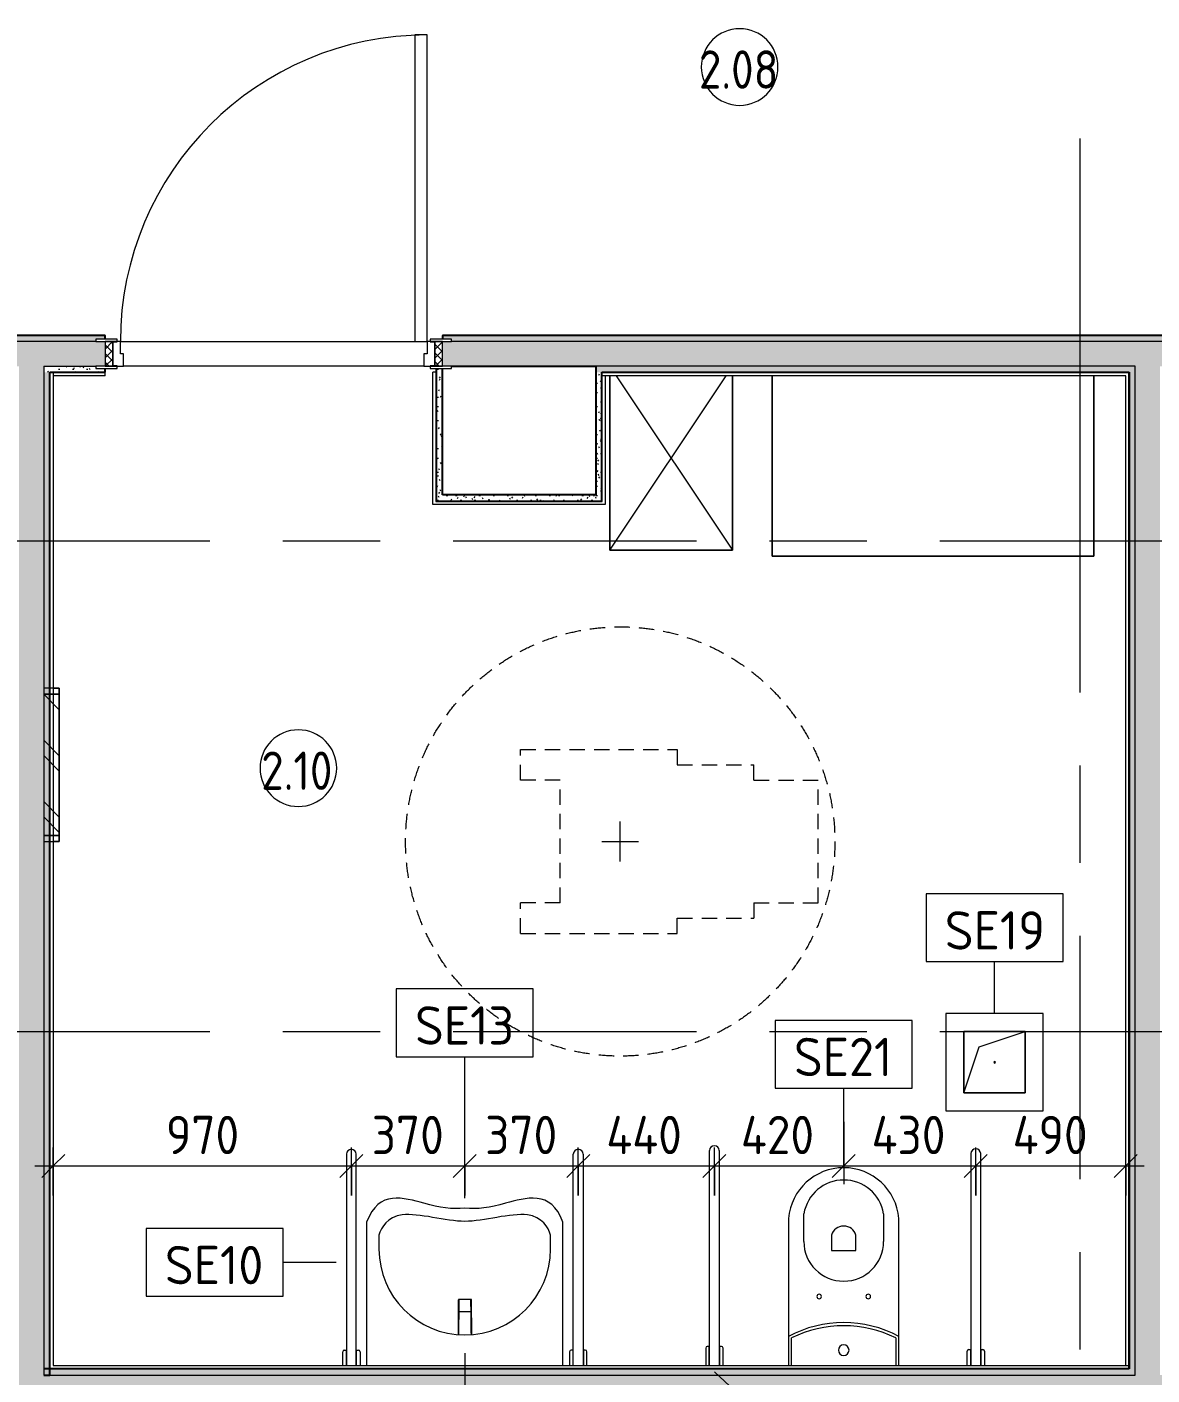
# Model space of a CAD drawing. Header units: millimetres. Extents: x 39815 to 261742, y -8553 to 29000.
# Drawn here: x 70445 to 74114, y 12280 to 16676 of the extents above; entities that cross this region are included whole.
import ezdxf

# ---------------------------------------------------------------- set-up
doc = ezdxf.new("R2010")
doc.units = ezdxf.units.MM
doc.linetypes.add('200_ШТРИХ__ш1_п0_6_', pattern=[80, 50, -30])
doc.linetypes.add('Осевая', pattern=[1587.5, 317.5, -238.125, 793.75, -238.125])
for name, color, linetype, lineweight, true_color in [('0-1', 7, 'Continuous', 9, 0x4994b4), ('A-DETL-GENF-1', 7, 'Continuous', 9, 0x4994b4), ('A-GENM-1', 7, 'Continuous', 9, 0x4994b4), ('A-WALL-1', 7, 'Continuous', 25, 0x3c3c3c), ('A-WALL-FNSH-1', 7, 'Continuous', 15, 0x3c3c3c), ('I-FURN-3', 7, 'Continuous', 9, 0xffffff), ('P-SANR-FIXT-1', 7, 'Continuous', 15, 0x4994b4)]:
    doc.layers.add(name, color=color, linetype=linetype, lineweight=lineweight, true_color=true_color)
for name, color, linetype, lineweight in [('A-ANNO-DIMS', 7, 'Continuous', 9), ('A-ANNO-DIMS-50', 7, 'Continuous', 9), ('A-AREA-IDEN', 7, 'Continuous', 9), ('A-DOOR', 7, 'Continuous', 9), ('A-DOOR-1', 7, 'Continuous', 15), ('A-DOOR-FRAM', 7, 'Continuous', 15), ('A-DOOR-FRAM-1', 7, 'Continuous', 9), ('A-GENM', 7, 'Continuous', 9), ('A-WALL-2', 7, 'Continuous', 9), ('I-FURN', 7, 'Continuous', 9), ('I-FURN-1', 7, '200_ШТРИХ__ш1_п0_6_', 15), ('I-FURN-2', 7, '200_ШТРИХ__ш1_п0_6_', 9), ('I-WALL', 7, 'Continuous', 9), ('P-SANR-FIXT-IDEN', 7, 'Continuous', 9), ('Оси', 7, 'Continuous', 9), ('Оси-2', 7, 'Осевая', 9)]:
    doc.layers.add(name, color=color, linetype=linetype, lineweight=lineweight)
doc.styles.add('GOST Common', font='GOST_Common.ttf', dxfattribs={"height": 125})
doc.styles.add('GOST Common_2', font='GOST_Common.ttf', dxfattribs={"width": 0.9, "height": 125})
doc.styles.add('ISOCPEUR', font='isocpeur.ttf', dxfattribs={"width": 0.9, "height": 125})
doc.dimstyles.new('ISO-2_5_0_9К_БОЛЬШОЙ', dxfattribs={"dimscale": 304.8, "dimtxt": 124.497647, "dimasz": 0.246063, "dimexe": 0.19685, "dimexo": 0.492126, "dimgap": 0, "dimtad": 1, "dimdec": 0, "dimrnd": 10, "dimzin": 0, "dimdsep": 46, "dimtxsty": 'ISOCPEUR', "dimblk1": 'OBLIQUE', "dimblk2": 'OBLIQUE', "dimsah": 1, "dimcen": 0.09, "dimdle": 0.19685, "dimazin": 0, "dimtfac": 1, "dimtdec": 4, "dimtix": 1, "dimtmove": 0, "dimatfit": 3, "dimfxl": 1, "dimtvp": 1, "dimtolj": 1, "dimtzin": 0, "dimarcsym": 2})
pattern_1 = [(135, (-6780.206, 0), (-37.717076, -37.717076), [53.34, -8.89, 1.778, -8.89]), (135, (-6780.206, 37.694), (-37.717076, -37.717076), []), (50, (-6780.206, 0), (63.763904, -5.57885), [6.667, -73.342]), (355, (-6780.206, 0), (-12.334876, 66.869514), [5.334, -58.674]), (100.451, (-6774.89, -0.465), (51.43036, 61.29098), [5.667, -62.332]), (46.184, (-6780.206, 17.78), (94.87722, -14.714836), [10.001, -110.014]), (96.636, (-6772.3, 16.55), (83.09115, 86.59931), [8.5, -93.497]), (351.184, (-6780.21, 17.78), (83.09204, 86.59928), [8.001, -88.011]), (21, (-6771.316, 13.335), (53.064487, -35.792726), [6.667, -73.342]), (326, (-6771.316, 13.335), (21.63066, 64.46546), [5.334, -58.674]), (71.451, (-6766.894, 10.35), (74.69646, 28.672367), [5.667, -62.332]), (37.5, (-6780.206, 0), (1.080413, 29.594271), [1.676, -56.286, 1.676, -57.887, -58.896]), (37.5, (-6780.206, 0), (1.080413, 29.594271), [-117.526, 1.676, -57.22]), (7.5, (-6780.206, 0), (23.386368, 35.063507), [1.676, -32.283, 1.676, -54.953, -22.447]), (7.5, (-6780.206, 0), (23.386368, 35.063507), [-90.589, 1.676, -20.771]), (327.5, (-6800.03, 0), (47.456567, -2.0054684), [1.676, -20.549, 1.676, -67.666, -92.011]), (327.5, (-6800.03, 0), (47.456567, -2.0054684), [-91.567, 1.676, -90.335]), (317.5, (-6808.92, 0), (51.844948, 8.89904), [1.676, -27.216, 1.676, -44.374, -65.341]), (317.5, (-6808.92, 0), (51.844948, 8.89904), [-74.943, 1.676, -63.665])]
pattern_2 = [(0, (-6780.206, 0), (60.96, 15.24), [5.029, -40.691, 5.029, -40.691, -243.84]), (0, (-6780.206, 0), (60.96, 15.24), [-91.44, 5.029, -86.411, 5.029, -40.691, -106.68]), (0, (-6780.206, 0), (60.96, 15.24), [-228.6, 5.029, -25.451, 5.029, -71.171]), (120, (-6757.346, 7.62), (-43.6782272, 45.1729086), [5.029, -40.691, 5.029, -40.691, -243.84]), (120, (-6757.346, 7.62), (-43.6782272, 45.1729086), [-91.44, 5.029, -86.411, 5.029, -40.691, -106.68]), (120, (-6757.346, 7.62), (-43.6782272, 45.1729086), [-228.6, 5.029, -25.451, 5.029, -71.171]), (240, (-6749.726, 38.1), (-17.2817728, -60.4129086), [5.029, -40.691, 5.029, -40.691, -243.84]), (240, (-6749.726, 38.1), (-17.2817728, -60.4129086), [-91.44, 5.029, -86.411, 5.029, -40.691, -106.68]), (240, (-6749.726, 38.1), (-17.2817728, -60.4129086), [-228.6, 5.029, -25.451, 5.029, -71.171])]

# ---------------------------------------------------------------- blocks, each defined once
blk = doc.blocks.new('FRT_2D_Символ _разворот МГН_1 - D1_4_Символ доступности разворота МГН _360__-18618045-Фрагмент 2_9')
at = {"layer": 'I-FURN'}
for p, q in [((0, 60.4), (0, -59.6)), ((-65, 0), (65, 0))]:
    blk.add_line(p, q, dxfattribs=at)
at = {"layer": 'I-FURN-1'}
for p, q in [((-300, 325.4), (-300, -185.8)), ((-300, 325.4), (-200, 325.4)), ((-200, 195.4), (-200, 325.4)), ((200, 325.4), (300, 325.4)), ((200, 195.4), (200, 325.4)), ((300, 325.4), (300, -185.8)), ((-200, 195.4), (200, 195.4)), ((-300, -185.8), (-250, -185.8)), ((-250, -185.8), (-250, -435.8)), ((300, -185.8), (250, -185.8)), ((250, -185.8), (250, -435.8)), ((-200, -435.8), (-250, -435.8)), ((-200, -435.8), (-200, -645.8)), ((200, -435.8), (250, -435.8)), ((200, -435.8), (200, -645.8)), ((-200, -645.8), (200, -645.8))]:
    blk.add_line(p, q, dxfattribs=at)
at = {"layer": 'I-FURN-2'}
blk.add_circle((0, 0), 700, dxfattribs=at)
blk = doc.blocks.new('110_Дверь_СКБ_1Ст_Внутренняя1 - Д-4 _л_ 1100x2100h_су мгн-32399984-Фрагмент 2_9')
at = {"layer": 'A-DOOR'}
h = blk.add_hatch(dxfattribs=at)
h.set_pattern_fill('FP_12', color=256, style=0, pattern_type=2)
h.set_pattern_definition([(135, (1751.41, 104.685), (-14.14214, -14.14214), []), (225, (1751.41, 104.685), (14.14214, -14.14214), [])])
h.paths.add_polyline_path([(562.5, -40), (562.5, 40), (537.5, 40), (537.5, -40)])
at = {"layer": 'A-DOOR-FRAM-1'}
h = blk.add_hatch(dxfattribs=at)
h.set_pattern_fill('FP_13', color=256, style=0, pattern_type=2)
h.set_pattern_definition([(45, (-371.384, 104.685), (-14.1421, 14.1421), []), (135, (-371.384, 104.685), (-14.1421, -14.1421), [])])
h.paths.add_polyline_path([(-512.5, -40), (-512.5, 40), (-537.5, 40), (-537.5, -40)])
at = {"layer": 'A-DOOR'}
blk.add_arc((512.5, 40), 1000, 90, 180, dxfattribs=at)
at = {"layer": 'A-DOOR-1'}
for p, q in [((512.5, 1040), (472.5, 1040)), ((472.5, 1040), (472.5, 40)), ((512.5, 40), (512.5, 1040)), ((472.5, 40), (512.5, 40))]:
    blk.add_line(p, q, dxfattribs=at)
at = {"layer": 'A-DOOR-FRAM'}
for p, q in [((-497.5, 48), (-567.5, 48)), ((-567.5, 48), (-567.5, 40)), ((-497.5, 40), (-497.5, 48)), ((592.5, 48), (522.5, 48)), ((522.5, 48), (522.5, 40)), ((592.5, 40), (592.5, 48)), ((-567.5, 40), (-497.5, 40)), ((-512.5, 40), (-537.5, 40)), ((-537.5, 40), (-537.5, -40)), ((-487.5, 40), (-512.5, 40)), ((-512.5, 40), (-512.5, -40)), ((-512.5, -40), (-512.5, 40)), ((-497.5, 40), (-512.5, 40)), ((-512.5, 40), (-512.5, 39)), ((-512.5, 39), (-497.5, 39)), ((-497.5, 39), (-497.5, 40)), ((-487.5, 0), (-487.5, 40)), ((-477.5, 0), (-487.5, 0)), ((-477.5, -40), (-477.5, 0)), ((512.5, 0), (502.5, 0)), ((502.5, 0), (502.5, -40)), ((512.5, 40), (512.5, 0)), ((537.5, 40), (512.5, 40)), ((537.5, 40), (522.5, 40)), ((522.5, 40), (522.5, 39)), ((522.5, 40), (592.5, 40)), ((522.5, 39), (537.5, 39)), ((537.5, -40), (537.5, 40)), ((562.5, 40), (537.5, 40)), ((537.5, 40), (537.5, -40)), ((537.5, 39), (537.5, 40)), ((562.5, -40), (562.5, 40)), ((-497.5, -40), (-567.5, -40)), ((-567.5, -40), (-567.5, -48)), ((-537.5, -40), (-512.5, -40)), ((-497.5, -39), (-512.5, -39)), ((-512.5, -39), (-512.5, -40)), ((-512.5, -40), (-477.5, -40)), ((-512.5, -40), (-497.5, -40)), ((-497.5, -40), (-497.5, -39)), ((-497.5, -48), (-497.5, -40)), ((502.5, -40), (537.5, -40)), ((537.5, -39), (522.5, -39)), ((522.5, -39), (522.5, -40)), ((522.5, -40), (537.5, -40)), ((592.5, -40), (522.5, -40)), ((522.5, -40), (522.5, -48)), ((537.5, -40), (537.5, -39)), ((537.5, -40), (562.5, -40)), ((592.5, -48), (592.5, -40)), ((-567.5, -48), (-497.5, -48)), ((522.5, -48), (592.5, -48))]:
    blk.add_line(p, q, dxfattribs=at)
blk = doc.blocks.new('132_МГН_Поручень для унитаза_тип откидной - ПР 1Р-V25-Фрагмент 2_9')
at = {"layer": 'A-GENM-1'}
for p, q in [((-28.2, -21), (-28.2, -78)), ((-17, -83), (-17, -21)), ((-16, -722), (-16, -21)), ((16, -21), (16, -722)), ((17, -21), (17, -83)), ((28.2, -78), (28.2, -21)), ((-23.2, -83), (-17, -83)), ((17, -83), (23.2, -83))]:
    blk.add_line(p, q, dxfattribs=at)
for centre, radius, start, end in [((-23.2, -78), 5, 180, 270), ((23.2, -78), 5, 270, 360), ((0, -722), 16, 180, 270), ((0, -722), 16, 270, 360)]:
    blk.add_arc(centre, radius, start, end, dxfattribs=at)
blk = doc.blocks.new('132_МГН_Поручень для унитаза_тип откидной - ПР 1Р-V26-Фрагмент 2_9')
at = {"layer": 'A-GENM-1'}
for p, q in [((-16, 722), (-16, 31)), ((16, 31), (16, 722)), ((-28.2, 31), (-28.2, 78)), ((-23.2, 83), (-17, 83)), ((-17, 83), (-17, 31)), ((17, 83), (23.2, 83)), ((17, 31), (17, 83)), ((28.2, 78), (28.2, 31))]:
    blk.add_line(p, q, dxfattribs=at)
for centre, radius, start, end in [((0, 722), 16, 90, 180), ((0, 722), 16, 0, 90), ((-23.2, 78), 5, 90, 180), ((23.2, 78), 5, 0, 90)]:
    blk.add_arc(centre, radius, start, end, dxfattribs=at)
blk = doc.blocks.new('132_МГН_Поручень для унитаза_тип откидной - ПР 1Р-V27-Фрагмент 2_9')
at = {"layer": 'A-GENM-1'}
for p, q in [((-16, 722), (-16, 32.8)), ((16, 32.8), (16, 722)), ((-28.2, 32.8), (-28.2, 78)), ((-23.2, 83), (-17, 83)), ((-17, 83), (-17, 32.8)), ((17, 83), (23.2, 83)), ((17, 32.8), (17, 83)), ((28.2, 78), (28.2, 32.8))]:
    blk.add_line(p, q, dxfattribs=at)
for centre, radius, start, end in [((0, 722), 16, 90, 180), ((0, 722), 16, 0, 90), ((-23.2, 78), 5, 90, 180), ((23.2, 78), 5, 0, 90)]:
    blk.add_arc(centre, radius, start, end, dxfattribs=at)
blk = doc.blocks.new('132_МГН_Поручень для унитаза_тип откидной - ПР 1Р-V28-Фрагмент 2_9')
at = {"layer": 'A-GENM-1'}
for p, q in [((-28.2, -32.8), (-28.2, -78)), ((-17, -83), (-17, -32.8)), ((-16, -722), (-16, -32.8)), ((16, -32.8), (16, -722)), ((17, -32.8), (17, -83)), ((28.2, -78), (28.2, -32.8)), ((-23.2, -83), (-17, -83)), ((17, -83), (23.2, -83))]:
    blk.add_line(p, q, dxfattribs=at)
for centre, radius, start, end in [((-23.2, -78), 5, 180, 270), ((23.2, -78), 5, 270, 360), ((0, -722), 16, 180, 270), ((0, -722), 16, 270, 360)]:
    blk.add_arc(centre, radius, start, end, dxfattribs=at)
blk = doc.blocks.new('GM_Отверстие прямоугольное _в плите_ - Отверстие-21604341-Фрагмент 2_9')
at = {"layer": 'A-GENM'}
for p, q in [((-100, -100), (-100, 100)), ((-100, 100), (100, 100)), ((100, 100), (-100, 100)), ((-100, 100), (-100, -100)), ((-50, 50), (100, 100)), ((100, 100), (100, -100)), ((100, -100), (100, 100)), ((-100, -100), (-50, 50)), ((100, -100), (-100, -100)), ((-100, -100), (100, -100))]:
    blk.add_line(p, q, dxfattribs=at)
for start, end in [(360, 180), (180, 360)]:
    blk.add_arc((0, 0), 2.5, start, end, dxfattribs=at)
blk = doc.blocks.new('Шкаф параметрический - 1_149-26338882-Фрагмент 2_9')
at = {"layer": 'I-FURN'}
for p, q in [((0, -600), (379.3, -31)), ((0, -31), (0, -600)), ((0, -600), (0, -31)), ((20.7, -31), (400, -600)), ((400, -600), (400, -31)), ((400, -31), (400, -600)), ((0, -600), (400, -600)), ((400, -600), (0, -600))]:
    blk.add_line(p, q, dxfattribs=at)
blk = doc.blocks.new('Зеркало обычное - 1_30-26766905-Фрагмент 2_9')
at = {"layer": 'I-FURN-3'}
h = blk.add_hatch(dxfattribs=at)
h.set_pattern_fill('FP_14', color=256, style=0, pattern_type=2)
h.set_pattern_definition([(45, (50, 50), (-200, 0), [141.42, -141.42]), (45, (100, 50), (-200, 0), [70.71, -212.13]), (45, (50, 100), (-200, 0), [70.71, -212.13])])
h.paths.add_polyline_path([(-230, 10), (230, 10), (230, 60), (-230, 60)])
at = {"layer": 'I-FURN'}
for p, q in [((250, 60), (-250, 60)), ((-250, 60), (-250, 10)), ((230, 60), (-230, 60)), ((-230, 60), (-230, 10)), ((230, 60), (-230, 60)), ((-230, 10), (-230, 60)), ((230, 10), (230, 60)), ((230, 60), (230, 10)), ((250, 10), (250, 60)), ((-250, 10), (-250, 29)), ((-250, 10), (250, 10)), ((-230, 10), (-250, 10)), ((-230, 10), (-230, 29)), ((-230, 10), (-230, 29)), ((-230, 10), (230, 10)), ((230, 10), (-230, 10)), ((230, 10), (-230, 10)), ((-230, 10), (230, 10)), ((230, 10), (-230, 10)), ((230, 29), (230, 10)), ((230, 10), (230, 29)), ((250, 10), (230, 10)), ((250, 29), (250, 10))]:
    blk.add_line(p, q, dxfattribs=at)
blk = doc.blocks.new('Plumbing_Drainage_hansgrohe_56248XXX-RainDrain-Point-Complete-set-po - 800 Stainless Steel Optic-30807005-Фрагмент 2_9')
at = {"layer": 'A-DETL-GENF-1'}
for p, q in [((158.5, 158.5), (-158.5, 158.5)), ((-158.5, 158.5), (-158.5, -158.5)), ((158.5, -158.5), (158.5, 158.5)), ((-158.5, -158.5), (158.5, -158.5))]:
    blk.add_line(p, q, dxfattribs=at)
blk = doc.blocks.new('смеситель для раковины - Default-30615600-Фрагмент 2_9')
at = {"layer": '0-1'}
for p, q in [((19.7, 151.6), (-19.8, 151.6)), ((-20.3, 110), (-20.4, 97.4)), ((19.8, 111.8), (-19.8, 111.8)), ((20.4, 97.4), (20.3, 110))]:
    blk.add_line(p, q, dxfattribs=at)
at = {"layer": '0-1', "flags": 128}
for points in [[(-20.7, 150.6), (-20.7, 150.2), (-20.7, 149.2), (-20.7, 148.3), (-20.7, 146.9), (-20.7, 145.4), (-20.8, 134.7), (-21.1, 63.6), (-21.1, 93.2)], [(19.7, 151.6), (20, 151.6), (20.2, 151.6), (20.5, 151.4), (20.6, 151.2), (20.7, 151.1), (20.8, 150.9), (20.8, 150.6)], [(-21.4, 37.8), (-21.4, 39.3), (-21.2, 64), (-21.1, 88)], [(-21.1, 37.8), (-21.1, 63.3), (-21.1, 93.2)], [(21.1, 37.8), (21, 77.4), (21, 111.4)]]:
    blk.add_lwpolyline(points, dxfattribs=at)
at = {"layer": 'P-SANR-FIXT-1'}
for p, q in [((21, 151.6), (-21, 151.6)), ((-21, 151.6), (-21, 37.8)), ((-19.7, 144), (-19.8, 111.8)), ((19.8, 111.8), (19.7, 144)), ((19.9, 143.1), (19.9, 140.7)), ((19.9, 136.7), (19.9, 133.6)), ((21, 37.8), (21, 151.6)), ((19.9, 131), (20, 126.2)), ((20, 115.6), (20, 113.5)), ((20, 111.3), (20, 108.6))]:
    blk.add_line(p, q, dxfattribs=at)
at = {"layer": 'P-SANR-FIXT-1', "flags": 128}
for points in [[(-21.1, 37.8), (-21.1, 42.2), (-21, 67.6), (-20.8, 118.3), (-20.7, 143.7), (-20.7, 149.4), (-20.8, 150.2), (-20.9, 145.3), (-20.9, 138.9), (-21.1, 88.1)], [(-19.9, 125.8), (-19.9, 133.8), (-19.9, 138.3)], [(21.1, 88.1), (20.9, 138.9), (20.9, 145.3), (20.8, 150.2), (20.7, 149.4), (20.7, 143.7), (20.8, 118.3), (21, 67.6), (21.1, 42.2), (21.1, 37.8)], [(-20, 109.4), (-20, 111), (-20, 119.8)], [(20, 123.6), (20, 119.9), (20, 117.9)]]:
    blk.add_lwpolyline(points, dxfattribs=at)
at = {"layer": 'P-SANR-FIXT-1'}
for centre, major_axis, ratio, start_param, end_param in [((-19.8, 109.7), (-0.5, 0.002), 0.095846, 0.794229, 1.571164), ((19.8, 109.7), (0.5, 0.002), 0.095848, 4.711795, 5.488843)]:
    blk.add_ellipse(centre, major_axis=major_axis, ratio=ratio, start_param=start_param, end_param=end_param, dxfattribs=at)
for points, knots in [([(-19.9, 147.4), (-19.9, 148), (-19.8, 149.3), (-19.8, 150.7), (-19.8, 151.5), (-19.8, 151.6), (-19.8, 151.6)], [0.1, 0.1, 0.1, 0.1, 0.2, 0.3, 0.4, 0.4725859, 0.4725859, 0.4725859, 0.4725859]), ([(-19.8, 151.6), (-19.7, 151.6), (-19.7, 151.6), (-19.7, 151.2), (-19.7, 150), (-19.7, 148.3), (-19.7, 146.2), (-19.7, 144.8), (-19.7, 144)], [0.4728347, 0.4728347, 0.4728347, 0.4728347, 0.5, 0.6, 0.7, 0.8, 0.9, 1, 1, 1, 1]), ([(19.7, 144), (19.7, 144.8), (19.7, 146.2), (19.7, 148.3), (19.7, 150), (19.7, 151.2), (19.7, 151.6), (19.7, 151.6), (19.7, 151.6)], [0, 0, 0, 0, 0.1, 0.2, 0.3, 0.4, 0.5, 0.5274121, 0.5274121, 0.5274121, 0.5274121]), ([(19.7, 151.6), (19.8, 151.6), (19.8, 151.5), (19.8, 150.7), (19.8, 149.3), (19.9, 148), (19.9, 147.4)], [0.5275209, 0.5275209, 0.5275209, 0.5275209, 0.6, 0.7, 0.8, 0.9, 0.9, 0.9, 0.9]), ([(-21.1, 88.1), (-21.1, 85.7), (-21.1, 82.2), (-21.1, 77.5), (-21.2, 73.9), (-21.2, 70.4), (-21.2, 66.8), (-21.2, 63.9), (-21.2, 61.5), (-21.2, 59.8), (-21.2, 58), (-21.2, 55.7), (-21.3, 52.8), (-21.3, 49.3), (-21.3, 46), (-21.3, 42.6), (-21.4, 39.9), (-21.4, 38.2), (-21.4, 37.6)], [0, 0, 0, 0, 0.0833333, 0.125, 0.1666667, 0.2083333, 0.25, 0.2916667, 0.3125, 0.3333333, 0.3541667, 0.375, 0.4166667, 0.4583333, 0.5, 0.5416667, 0.5833333, 0.6063435, 0.6063435, 0.6063435, 0.6063435]), ([(-20.4, 97.4), (-20.4, 91.1), (-20.5, 81.8), (-20.6, 69.7), (-20.6, 60), (-20.7, 52.6), (-20.8, 47.4), (-20.8, 45.2), (-20.8, 43.5), (-20.9, 41.8), (-20.9, 40), (-20.9, 38.5), (-20.9, 37.8)], [0, 0, 0, 0, 0.2222222, 0.3333333, 0.4444444, 0.5833333, 0.6180556, 0.6527778, 0.6701389, 0.6875, 0.7222222, 0.748762, 0.748762, 0.748762, 0.748762]), ([(-19.8, 111.8), (-19.8, 111.8), (-19.8, 111.7), (-19.8, 110.9), (-19.8, 110.1), (-19.8, 109.7)], [0.4695548, 0.4695548, 0.4695548, 0.4695548, 0.6, 0.8, 1, 1, 1, 1]), ([(19.8, 109.7), (19.8, 110.1), (19.8, 110.9), (19.8, 111.7), (19.8, 111.8), (19.8, 111.8)], [0, 0, 0, 0, 0.2, 0.4, 0.5304748, 0.5304748, 0.5304748, 0.5304748]), ([(20.9, 37.8), (20.9, 38.4), (20.9, 39.8), (20.9, 41.4), (20.8, 42.8), (20.8, 44.1), (20.8, 45.8), (20.8, 48.6), (20.7, 53.5), (20.6, 60.7), (20.6, 68.9), (20.5, 76.5), (20.5, 85.7), (20.4, 92.7), (20.4, 97.4)], [0.25, 0.25, 0.25, 0.25, 0.2777778, 0.3055556, 0.3194444, 0.3333333, 0.3611111, 0.3888889, 0.4444444, 0.5555556, 0.6666667, 0.75, 0.8333333, 1, 1, 1, 1]), ([(20.4, 88.2), (20.4, 88.1), (20.5, 88), (20.6, 87.8), (20.7, 87.5), (20.7, 87.4), (20.7, 87.3)], [0.19375, 0.19375, 0.19375, 0.19375, 0.25, 0.3, 0.35, 0.4, 0.4, 0.4, 0.4]), ([(21.4, 37.7), (21.4, 38), (21.4, 38.7), (21.4, 39.8), (21.4, 41), (21.3, 42.6), (21.3, 44.7), (21.3, 47.5), (21.3, 50.9), (21.2, 55.1), (21.2, 60), (21.2, 65.1), (21.2, 69.9), (21.2, 74.5), (21.1, 80.6), (21.1, 85.1), (21.1, 88.1)], [0.5357143, 0.5357143, 0.5357143, 0.5357143, 0.5535714, 0.5714286, 0.5892857, 0.6071429, 0.6428571, 0.6785714, 0.7142857, 0.75, 0.7857143, 0.8214286, 0.8571429, 0.8928571, 0.9285714, 1, 1, 1, 1])]:
    blk.add_open_spline(points, degree=3, knots=knots, dxfattribs=at)
for points in [[(-20.5, 88.2), (-20.6, 88.2), (-20.7, 88.2), (-20.8, 88.2)], [(-19.8, 111.8), (-19.8, 111.8), (-19.8, 111.8), (-19.8, 111.8)], [(-19.8, 110), (-19.8, 110.3), (-19.8, 110.6), (-19.8, 110.9)], [(19.8, 111.8), (19.8, 111.8), (19.8, 111.8), (19.8, 111.8)], [(19.8, 110.9), (19.8, 110.6), (19.8, 110.3), (19.8, 110)]]:
    blk.add_open_spline(points, degree=3, dxfattribs=at)
blk = doc.blocks.new('SND_Умывальник МГН_Jika - гибкая подводка_ 640х550х165 PN6_3_ ХВ_ГВ накидная гайка BP DN15_ К-гл_кон_ П DN 50-30756074-Фрагмент 2_9')
at = {"layer": 'P-SANR-FIXT-1'}
for p, q in [((-320, 468), (-320, 0)), ((320, 0), (320, 468)), ((-280, 425), (-280, 380)), ((280, 380), (280, 425))]:
    blk.add_line(p, q, dxfattribs=at)
blk.add_arc((0, 380), 280, 180, 360, dxfattribs=at)
for points, knots in [([(0, 512.9), (-41.2, 508.8), (-131.1, 523.5), (-281.1, 574.8), (-320, 468)], [-0.715552, -0.715552, -0.715552, -0.715552, -0.3972744, 0, 0, 0, 0]), ([(320, 468), (281.1, 574.8), (131.1, 523.5), (41.2, 508.8), (0, 512.9)], [-0.715552, -0.715552, -0.715552, -0.715552, -0.3182776, 0, 0, 0, 0]), ([(0, 470), (-61.7, 470), (-229.3, 523.4), (-272.8, 450.8), (-280, 425)], [0, 0, 0, 0, 0.3523534, 0.6664917, 0.6664917, 0.6664917, 0.6664917]), ([(280, 425), (272.8, 450.8), (229.3, 523.4), (61.7, 470), (0, 470)], [0, 0, 0, 0, 0.3141383, 0.6664917, 0.6664917, 0.6664917, 0.6664917])]:
    blk.add_open_spline(points, degree=3, knots=knots, dxfattribs=at)
blk = doc.blocks.new('WC Seat_2 with Cistern-Wall Based - SE21-33486978-Фрагмент 2_9')
at = {"layer": 'P-SANR-FIXT-1'}
for p, q in [((-55, 485.5), (-55, 100.5)), ((-5, 410.5), (-5, 500.5)), ((255, 500.5), (255, 410.5)), ((305, 100.5), (305, 485.5)), ((85, 430.5), (85, 380.5)), ((165, 380.5), (165, 430.5)), ((85, 380.5), (165, 380.5)), ((-55, 100.5), (-55, 5.5)), ((-45, 5.5), (-45, 95.6)), ((295, 95.6), (295, 5.5)), ((305, 5.5), (305, 100.5))]:
    blk.add_line(p, q, dxfattribs=at)
for centre, radius, start, end in [((125, 469.8), 180.7, 4.9791, 175.0209), ((125, 478.7), 131.8, 9.5273, 170.4727), ((125, 418.8), 41.7, 16.2602, 163.7398), ((125, 410.5), 130, 180, 360), ((45, 230.5), 7.5, 0, 180), ((45, 230.5), 7.5, 180, 360), ((205, 230.5), 7.5, 0, 180), ((205, 230.5), 7.5, 180, 360), ((125, -237), 382.5, 61.9275, 118.0725), ((125, -247), 382.5, 63.6122, 116.3878), ((125, 55.5), 17.5, 0, 180), ((125, 55.5), 17.5, 180, 360)]:
    blk.add_arc(centre, radius, start, end, dxfattribs=at)
blk = doc.blocks.new('Марка_Помещения - Номер-25198446-Фрагмент 2_9')
at = {"layer": 'A-AREA-IDEN'}
for start, end in [(360, 180), (180, 360)]:
    blk.add_arc((0, 0), 2.5, start, end, dxfattribs=at)
blk = doc.blocks.new('DIMBLOCK25-Фрагмент 2_9')
at = {"layer": 'A-ANNO-DIMS-50'}
for p, q in [((71503, 12865), (71503, 13022)), ((71872.9, 12865), (71872.9, 13022)), ((71443, 12962), (71872.9, 12962)), ((71503, 12962), (71503, 12865)), ((71872.9, 12962), (71872.9, 12865))]:
    blk.add_line(p, q, dxfattribs=at)
at = {"layer": 'A-ANNO-DIMS-50', "lineweight": 20}
for p, q in [((71503, 12962), (71540.5, 12999.5)), ((71872.9, 12962), (71910.4, 12999.5)), ((71503, 12962), (71465.5, 12924.5)), ((71872.9, 12962), (71835.4, 12924.5))]:
    blk.add_line(p, q, dxfattribs=at)
at = {"layer": 'A-ANNO-DIMS-50', "color": 0, "insert": (71569.4, 13125.3), "char_height": 125, "width": 284.429, "attachment_point": 1, "line_spacing_factor": 1.149209, "style": 'ISOCPEUR'}
blk.add_mtext('370', dxfattribs=at)
blk = doc.blocks.new('_Oblique')
at = {"color": 0, "linetype": 'ByBlock', "lineweight": -2}
blk.add_line((-0.5, -0.5), (0.5, 0.5), dxfattribs=at)
blk = doc.blocks.new('DIMBLOCK26-Фрагмент 2_9')
at = {"layer": 'A-ANNO-DIMS-50'}
for p, q in [((71872.9, 12865), (71872.9, 13022)), ((72242.8, 12865), (72242.8, 13022)), ((71872.9, 12962), (72302.8, 12962)), ((71872.9, 12962), (71872.9, 12865)), ((72242.8, 12962), (72242.8, 12865))]:
    blk.add_line(p, q, dxfattribs=at)
at = {"layer": 'A-ANNO-DIMS-50', "lineweight": 20}
for p, q in [((71872.9, 12962), (71910.4, 12999.5)), ((72242.8, 12962), (72280.3, 12999.5)), ((71872.9, 12962), (71835.4, 12924.5)), ((72242.8, 12962), (72205.3, 12924.5))]:
    blk.add_line(p, q, dxfattribs=at)
at = {"layer": 'A-ANNO-DIMS-50', "color": 0, "insert": (71939.4, 13125.3), "char_height": 125, "width": 284.429, "attachment_point": 1, "line_spacing_factor": 1.149209, "style": 'ISOCPEUR'}
blk.add_mtext('370', dxfattribs=at)
blk = doc.blocks.new('DIMBLOCK27-Фрагмент 2_9')
at = {"layer": 'A-ANNO-DIMS-50'}
for p, q in [((73108.6, 13106.1), (73108.6, 12902)), ((73108.6, 12962), (73108.6, 13106.1)), ((72687, 12865), (72687, 13022)), ((72627, 12962), (73108.6, 12962)), ((72687, 12962), (72687, 12865))]:
    blk.add_line(p, q, dxfattribs=at)
at = {"layer": 'A-ANNO-DIMS-50', "lineweight": 20}
for p, q in [((72687, 12962), (72724.5, 12999.5)), ((73108.6, 12962), (73146.1, 12999.5)), ((72687, 12962), (72649.5, 12924.5)), ((73108.6, 12962), (73071.1, 12924.5))]:
    blk.add_line(p, q, dxfattribs=at)
at = {"layer": 'A-ANNO-DIMS-50', "color": 0, "insert": (72773.3, 13125.3), "char_height": 125, "width": 298.794, "attachment_point": 1, "line_spacing_factor": 1.149209, "style": 'ISOCPEUR'}
blk.add_mtext('420', dxfattribs=at)
blk = doc.blocks.new('DIMBLOCK28-Фрагмент 2_9')
at = {"layer": 'A-ANNO-DIMS-50'}
for p, q in [((73108.6, 13106.1), (73108.6, 12902)), ((73108.6, 12962), (73108.6, 13106.1)), ((73539.4, 12865), (73539.4, 13022)), ((73108.6, 12962), (73599.4, 12962)), ((73539.4, 12962), (73539.4, 12865))]:
    blk.add_line(p, q, dxfattribs=at)
at = {"layer": 'A-ANNO-DIMS-50', "lineweight": 20}
for p, q in [((73108.6, 12962), (73146.1, 12999.5)), ((73539.4, 12962), (73576.9, 12999.5)), ((73108.6, 12962), (73071.1, 12924.5)), ((73539.4, 12962), (73501.9, 12924.5))]:
    blk.add_line(p, q, dxfattribs=at)
at = {"layer": 'A-ANNO-DIMS-50', "color": 0, "insert": (73199.5, 13125.3), "char_height": 125, "width": 298.794, "attachment_point": 1, "line_spacing_factor": 1.149209, "style": 'ISOCPEUR'}
blk.add_mtext('430', dxfattribs=at)
blk = doc.blocks.new('DIMBLOCK29-Фрагмент 2_9')
at = {"layer": 'A-ANNO-DIMS-50'}
for p, q in [((72242.8, 12865), (72242.8, 13022)), ((72687, 12865), (72687, 13022)), ((72182.8, 12962), (72747, 12962)), ((72242.8, 12962), (72242.8, 12865)), ((72687, 12962), (72687, 12865))]:
    blk.add_line(p, q, dxfattribs=at)
at = {"layer": 'A-ANNO-DIMS-50', "lineweight": 20}
for p, q in [((72242.8, 12962), (72280.3, 12999.5)), ((72687, 12962), (72724.5, 12999.5)), ((72242.8, 12962), (72205.3, 12924.5)), ((72687, 12962), (72649.5, 12924.5))]:
    blk.add_line(p, q, dxfattribs=at)
at = {"layer": 'A-ANNO-DIMS-50', "color": 0, "insert": (72334.4, 13125.3), "char_height": 125, "width": 313.159, "attachment_point": 1, "line_spacing_factor": 1.149209, "style": 'ISOCPEUR'}
blk.add_mtext('440', dxfattribs=at)
blk = doc.blocks.new('DIMBLOCK30-Фрагмент 2_9')
at = {"layer": 'A-ANNO-DIMS-50'}
for p, q in [((73539.4, 12865), (73539.4, 13022)), ((74028.6, 12865), (74028.6, 13022)), ((73479.4, 12962), (74088.6, 12962)), ((73539.4, 12962), (73539.4, 12865)), ((74028.6, 12962), (74028.6, 12865))]:
    blk.add_line(p, q, dxfattribs=at)
at = {"layer": 'A-ANNO-DIMS-50', "lineweight": 20}
for p, q in [((73539.4, 12962), (73576.9, 12999.5)), ((74028.6, 12962), (74066.1, 12999.5)), ((73539.4, 12962), (73501.9, 12924.5)), ((74028.6, 12962), (73991.1, 12924.5))]:
    blk.add_line(p, q, dxfattribs=at)
at = {"layer": 'A-ANNO-DIMS-50', "color": 0, "insert": (73659.5, 13125.3), "char_height": 125, "width": 298.794, "attachment_point": 1, "line_spacing_factor": 1.149209, "style": 'ISOCPEUR'}
blk.add_mtext('490', dxfattribs=at)
blk = doc.blocks.new('DIMBLOCK31-Фрагмент 2_9')
at = {"layer": 'A-ANNO-DIMS-50'}
for p, q in [((70530.6, 12865), (70530.6, 13022)), ((71503, 12865), (71503, 13022)), ((70470.6, 12962), (71563, 12962)), ((70530.6, 12962), (70530.6, 12865)), ((71503, 12962), (71503, 12865))]:
    blk.add_line(p, q, dxfattribs=at)
at = {"layer": 'A-ANNO-DIMS-50', "lineweight": 20}
for p, q in [((70530.6, 12962), (70568.1, 12999.5)), ((71503, 12962), (71540.5, 12999.5)), ((70530.6, 12962), (70493.1, 12924.5)), ((71503, 12962), (71465.5, 12924.5))]:
    blk.add_line(p, q, dxfattribs=at)
at = {"layer": 'A-ANNO-DIMS-50', "color": 0, "insert": (70898.3, 13125.3), "char_height": 125, "width": 284.429, "attachment_point": 1, "line_spacing_factor": 1.149209, "style": 'ISOCPEUR'}
blk.add_mtext('970', dxfattribs=at)
blk = doc.blocks.new('М_сантехническая_рамка1 - В рамке-30590747-Фрагмент 2_9')
at = {"layer": 'P-SANR-FIXT-IDEN'}
for p, q in [((4.293, 2.24), (-4.639, 2.24)), ((-4.639, 2.24), (-4.639, -2.178)), ((4.293, -2.178), (4.293, 2.24)), ((-4.639, -2.178), (4.293, -2.178))]:
    blk.add_line(p, q, dxfattribs=at)

msp = doc.modelspace()

# ---------------------------------------------------------------- hatches: boundary and pattern name
at = {"layer": 'I-WALL'}
h = msp.add_hatch(dxfattribs=at)
h.set_pattern_fill('FP_9', color=256, style=0, pattern_type=2)
h.set_pattern_definition(pattern_2)
h.paths.add_polyline_path([(76219.8, 15650), (76219.8, 15670), (75799.8, 15670), (75799.8, 15658), (75829.8, 15658), (75829.8, 15650), (75835.8, 15650)])
h.paths.add_polyline_path([(74669.8, 15650), (74669.8, 15658), (74699.8, 15658), (74699.8, 15670), (71799.8, 15670), (71799.8, 15658), (71829.8, 15658), (71829.8, 15650), (74435.6, 15650)])
h.paths.add_polyline_path([(70669.8, 15650), (70669.8, 15658), (70699.8, 15658), (70699.8, 15670), (70344.6, 15670), (70344.6, 15658), (70374.6, 15658), (70374.6, 15650)])
h.paths.add_polyline_path([(69214.6, 15650), (69214.6, 15658), (69244.6, 15658), (69244.6, 15670), (68126, 15670), (68126, 15650), (68779.8, 15650)])
h = msp.add_hatch(dxfattribs=at)
h.set_pattern_fill('FP_6', color=256, style=0, pattern_type=2)
h.set_pattern_definition(pattern_1)
h.paths.add_polyline_path([(77399.8, 15570), (77419.8, 15570), (77419.8, 15650), (75799.8, 15650), (75799.8, 15570), (77236, 15570)])
h.paths.add_polyline_path([(74699.8, 15570), (74699.8, 15650), (71799.8, 15650), (71799.8, 15570), (74669.8, 15570)])
h.paths.add_polyline_path([(70499.6, 15570), (70699.8, 15570), (70699.8, 15650), (70344.6, 15650), (70344.6, 15570), (70419.6, 15570)])
h.paths.add_polyline_path([(69214.6, 15570), (69244.6, 15570), (69244.6, 15650), (68779.8, 15650), (68779.8, 15570)])
h = msp.add_hatch(dxfattribs=at)
h.set_pattern_fill('FP_6', color=256, style=0, pattern_type=2)
h.set_pattern_definition(pattern_1)
h.paths.add_polyline_path([(70499.6, 11550), (70499.6, 15570), (70419.6, 15570), (70419.6, 11550)])
h = msp.add_hatch(dxfattribs=at)
h.set_pattern_fill('FP_9', color=256, style=0, pattern_type=2)
h.set_pattern_definition(pattern_2)
h.paths.add_polyline_path([(70669.8, 15550), (70699.8, 15550), (70699.8, 15562), (70669.8, 15562), (70669.8, 15570), (70499.6, 15570), (70499.6, 15550), (70519.6, 15550)])
h = msp.add_hatch(dxfattribs=at)
h.set_pattern_fill('FP_9', color=256, style=0, pattern_type=2)
h.set_pattern_definition(pattern_2)
h.paths.add_polyline_path([(74038.6, 15550), (74039.6, 15550), (74039.6, 15570), (72299.8, 15570), (72299.8, 15550), (73035.4, 15550)])
h = msp.add_hatch(dxfattribs=at)
h.set_pattern_fill('FP_9', color=256, style=0, pattern_type=2)
h.set_pattern_definition(pattern_2)
h.paths.add_polyline_path([(74039.6, 12300), (74059.6, 12300), (74059.6, 15570), (74039.6, 15570), (74039.6, 12467)])
h = msp.add_hatch(dxfattribs=at)
h.set_pattern_fill('FP_6', color=256, style=0, pattern_type=2)
h.set_pattern_definition(pattern_1)
h.paths.add_polyline_path([(74059.6, 12280), (74139.6, 12280), (74139.6, 15570), (74059.6, 15570), (74059.6, 12300)])
h = msp.add_hatch(dxfattribs=at)
h.set_pattern_fill('FP_9', color=256, style=0, pattern_type=2)
h.set_pattern_definition(pattern_2)
h.paths.add_polyline_path([(70519.6, 12280), (70519.6, 15550), (70499.6, 15550), (70499.6, 12280)])
h = msp.add_hatch(dxfattribs=at)
h.set_pattern_fill('FP_9', color=256, style=0, pattern_type=2)
h.set_pattern_definition(pattern_2)
h.paths.add_polyline_path([(71779.8, 15150), (71799.8, 15150), (71799.8, 15562), (71779.8, 15562), (71779.8, 15439.8)])
h = msp.add_hatch(dxfattribs=at)
h.set_pattern_fill('FP_9', color=256, style=0, pattern_type=2)
h.set_pattern_definition(pattern_2)
h.paths.add_polyline_path([(72299.8, 15130), (72319.8, 15130), (72319.8, 15550), (72299.8, 15550), (72299.8, 15150)])
h = msp.add_hatch(dxfattribs=at)
h.set_pattern_fill('FP_9', color=256, style=0, pattern_type=2)
h.set_pattern_definition(pattern_2)
h.paths.add_polyline_path([(72299.8, 15130), (72299.8, 15150), (71779.8, 15150), (71779.8, 15130)])
h = msp.add_hatch(dxfattribs=at)
h.set_pattern_fill('FP_9', color=256, style=0, pattern_type=2)
h.set_pattern_definition(pattern_2)
h.paths.add_polyline_path([(74059.6, 12280), (74059.6, 12300), (70499.6, 12300), (70499.6, 12280), (73035.4, 12280)])
h = msp.add_hatch(dxfattribs=at)
h.set_pattern_fill('FP_6', color=256, style=0, pattern_type=2)
h.set_pattern_definition(pattern_1)
h.paths.add_polyline_path([(77699.8, 12200), (77699.8, 12280), (70499.6, 12280), (70499.6, 12200), (77236, 12200)])

# ---------------------------------------------------------------- linework, layer by layer
at = {"layer": 'A-WALL-1'}
for p, q in [((70699.8, 15670), (70344.6, 15670)), ((70699.8, 15658), (70699.8, 15670)), ((74699.8, 15670), (71799.8, 15670)), ((71799.8, 15670), (71799.8, 15658)), ((71829.8, 15570), (72299.8, 15570)), ((72299.8, 15570), (72299.8, 15150)), ((70519.6, 15550), (70699.8, 15550)), ((70519.6, 12280), (70519.6, 15550)), ((70699.8, 15550), (70699.8, 15562)), ((71779.8, 15562), (71779.8, 15130)), ((71799.8, 15150), (71799.8, 15562)), ((72319.8, 15550), (74039.6, 15550)), ((72319.8, 15130), (72319.8, 15550)), ((74039.6, 15550), (74039.6, 12300)), ((71779.8, 15130), (72319.8, 15130)), ((72299.8, 15150), (71799.8, 15150)), ((74039.6, 12300), (70499.6, 12300)), ((70499.6, 12280), (70519.6, 12280))]:
    msp.add_line(p, q, dxfattribs=at)
at = {"layer": 'A-WALL-2'}
for p, q in [((70669.8, 15650), (70374.6, 15650)), ((74669.8, 15650), (71829.8, 15650)), ((70499.6, 15570), (70669.8, 15570)), ((70499.6, 15570), (70499.6, 12280)), ((74059.6, 15570), (72299.8, 15570)), ((74059.6, 12280), (74059.6, 15570)), ((70499.6, 12280), (70499.6, 12280)), ((70519.6, 12280), (74059.6, 12280))]:
    msp.add_line(p, q, dxfattribs=at)
at = {"layer": 'A-WALL-FNSH-1'}
for p, q in [((70699.8, 15671), (70344.6, 15671)), ((70699.8, 15670), (70699.8, 15671)), ((74699.8, 15671), (71799.8, 15671)), ((71799.8, 15671), (71799.8, 15670)), ((70520.6, 15549), (70699.8, 15549)), ((70520.6, 12301), (70520.6, 15549)), ((70699.8, 15549), (70699.8, 15550)), ((71779.8, 15550), (71778.8, 15550)), ((71778.8, 15550), (71778.8, 15129)), ((74038.6, 15549), (72319.8, 15549)), ((72320.8, 15129), (72320.8, 15549)), ((74038.6, 12301), (74038.6, 15550)), ((71778.8, 15129), (72320.8, 15129)), ((74038.6, 12301), (70520.6, 12301))]:
    msp.add_line(p, q, dxfattribs=at)
at = {"layer": 'I-FURN'}
for p, q in [((72874.8, 15539), (72874.8, 14950)), ((72874.8, 14950), (72874.8, 15539)), ((73924.8, 14950), (73924.8, 15539)), ((73924.8, 15539), (73924.8, 14950)), ((72874.8, 14950), (73924.8, 14950)), ((73924.8, 14950), (72874.8, 14950))]:
    msp.add_line(p, q, dxfattribs=at)
at = {"layer": 'I-WALL'}
for p, q in [((70749.8, 15650), (71709.8, 15650)), ((71739.8, 15570), (70759.8, 15570)), ((70530.6, 15550), (70530.6, 12311)), ((70699.8, 15539), (70530.6, 15539)), ((70699.8, 15539), (70699.8, 15549)), ((71768.8, 15119), (71768.8, 15550)), ((71778.8, 15550), (71768.8, 15550)), ((74028.6, 15539), (72319.8, 15539)), ((72330.8, 15539), (72330.8, 15119)), ((74028.6, 12311), (74028.6, 15539)), ((72330.8, 15119), (71768.8, 15119)), ((70530.6, 12311), (74039.6, 12311))]:
    msp.add_line(p, q, dxfattribs=at)
at = {"layer": 'P-SANR-FIXT-IDEN'}
for p, q in [((73600.5, 13458.5), (73600.5, 13628.1)), ((71872.9, 12856.8), (71872.9, 13318.2)), ((73108.6, 12956.1), (73108.6, 13215.6)), ((71453, 12647.2), (71280.4, 12647.2)), ((71873.4, 12351.7), (71873.4, 12096.4)), ((72687, 12290), (72896.3, 12096.4))]:
    msp.add_line(p, q, dxfattribs=at)
at = {"layer": 'Оси'}
msp.add_line((73879.8, 15062.3), (73879.8, 16312.3), dxfattribs=at)
at = {"layer": 'Оси-2'}
for p, q in [((73879.8, 10775.4), (73879.8, 15062.3)), ((68104.3, 15000), (76909.5, 15000)), ((68104.3, 13400), (76909.5, 13400))]:
    msp.add_line(p, q, dxfattribs=at)

# ---------------------------------------------------------------- block references
at = {"layer": 'A-AREA-IDEN', "xscale": 49.99999999999998, "yscale": 49.99999999999998, "zscale": 49.99999999999998}
for p in [(72769.3, 16545.6), (71330.1, 14259)]:
    msp.add_blockref('Марка_Помещения - Номер-25198446-Фрагмент 2_9', p, dxfattribs=at)
at = {"layer": 'A-DOOR'}
msp.add_blockref('110_Дверь_СКБ_1Ст_Внутренняя1 - Д-4 _л_ 1100x2100h_су мгн-32399984-Фрагмент 2_9', (71237.3, 15610), dxfattribs=at)
at = {"layer": 'A-GENM'}
msp.add_blockref('GM_Отверстие прямоугольное _в плите_ - Отверстие-21604341-Фрагмент 2_9', (73600.6, 13300), dxfattribs=at)
at = {"layer": 'I-FURN'}
msp.add_blockref('Шкаф параметрический - 1_149-26338882-Фрагмент 2_9', (72345.8, 15570), dxfattribs=at)
at = {"layer": 'I-FURN', "rotation": 89.9999999999998}
for name, p in [('FRT_2D_Символ _разворот МГН_1 - D1_4_Символ доступности разворота МГН _360__-18618045-Фрагмент 2_9', (72379.8, 14020)), ('Зеркало обычное - 1_30-26766905-Фрагмент 2_9', (70559.6, 14270))]:
    msp.add_blockref(name, p, dxfattribs=at)
at = {"layer": 'P-SANR-FIXT-1'}
for name, p in [('Plumbing_Drainage_hansgrohe_56248XXX-RainDrain-Point-Complete-set-po - 800 Stainless Steel Optic-30807005-Фрагмент 2_9', (73600.6, 13300)), ('132_МГН_Поручень для унитаза_тип откидной - ПР 1Р-V27-Фрагмент 2_9', (71503, 12278.2)), ('132_МГН_Поручень для унитаза_тип откидной - ПР 1Р-V26-Фрагмент 2_9', (73539.4, 12280)), ('WC Seat_2 with Cistern-Wall Based - SE21-33486978-Фрагмент 2_9', (72983.6, 12305.5)), ('SND_Умывальник МГН_Jika - гибкая подводка_ 640х550х165 PN6_3_ ХВ_ГВ накидная гайка BP DN15_ К-гл_кон_ П DN 50-30756074-Фрагмент 2_9', (71872.9, 12311)), ('смеситель для раковины - Default-30615600-Фрагмент 2_9', (71873.4, 12374.7))]:
    msp.add_blockref(name, p, dxfattribs=at)
at = {"layer": 'P-SANR-FIXT-1', "rotation": 180}
for name, p in [('132_МГН_Поручень для унитаза_тип откидной - ПР 1Р-V28-Фрагмент 2_9', (72242.8, 12278.2)), ('132_МГН_Поручень для унитаза_тип откидной - ПР 1Р-V25-Фрагмент 2_9', (72687, 12290))]:
    msp.add_blockref(name, p, dxfattribs=at)
at = {"layer": 'P-SANR-FIXT-IDEN', "xscale": 49.99999999999998, "yscale": 49.99999999999998, "zscale": 49.99999999999998}
for p in [(73609.1, 13737), (71881.6, 13427.1), (73117.3, 13324.4), (71065.7, 12645.6)]:
    msp.add_blockref('М_сантехническая_рамка1 - В рамке-30590747-Фрагмент 2_9', p, dxfattribs=at)

# ---------------------------------------------------------------- texts
at = {"layer": 'A-AREA-IDEN', "char_height": 125, "attachment_point": 1, "style": 'GOST Common_2'}
for s, insert, width in [('2.08', (72636.4, 16599.9), 331.899), ('2.10', (71209.1, 14313.3), 303.038)]:
    msp.add_mtext(s, dxfattribs=dict(at, insert=insert, width=width))
at = {"layer": 'P-SANR-FIXT-IDEN', "char_height": 125, "width": 412.869, "attachment_point": 1, "style": 'GOST Common'}
for s, insert in [('SE19', (73438.1, 13792.4)), ('SE13', (71710.5, 13482.5)), ('SE21', (72946.2, 13379.8)), ('SE10', (70894.7, 12701))]:
    msp.add_mtext(s, dxfattribs=dict(at, insert=insert))

# ---------------------------------------------------------------- dimensions: what is measured, and where the dimension line sits
at = {"layer": 'A-ANNO-DIMS'}
for base, p1, p2, override, picture, middle in [((71503, 12962), (70530.6, 13015), (71503, 13015), {"dimpost": '<>', "dimfxl": 972.383492}, 'DIMBLOCK31-Фрагмент 2_9', (71016.8, 13024.5)), ((71872.9, 12962), (71503, 13015), (71872.9, 13015), {"dimpost": '<>', "dimfxl": 369.922816}, 'DIMBLOCK25-Фрагмент 2_9', (71687.9, 13024.5)), ((72242.8, 12962), (71872.9, 13015), (72242.8, 13015), {"dimpost": '<>', "dimfxl": 369.922816}, 'DIMBLOCK26-Фрагмент 2_9', (72057.9, 13024.5)), ((72687, 12962), (72242.8, 13015), (72687, 13015), {"dimpost": '<>', "dimfxl": 444.149186}, 'DIMBLOCK29-Фрагмент 2_9', (72464.9, 13024.5)), ((73108.6, 12962), (72687, 13015), (73108.6, 12956.1), {"dimpost": '<>', "dimfxl": 425.71937}, 'DIMBLOCK27-Фрагмент 2_9', (72897.8, 13024.5)), ((73539.4, 12962), (73108.6, 12956.1), (73539.4, 13015), {"dimpost": '<>', "dimfxl": 434.772217}, 'DIMBLOCK28-Фрагмент 2_9', (73324, 13024.5)), ((74028.6, 12962), (73539.4, 13015), (74028.6, 13015), {"dimpost": '<>', "dimfxl": 489.239744}, 'DIMBLOCK30-Фрагмент 2_9', (73784, 13024.5))]:
    dim = msp.add_linear_dim(base=base, p1=p1, p2=p2, dimstyle='ISO-2_5_0_9К_БОЛЬШОЙ', override=override, dxfattribs=at)
    dim.commit()
    dim.dimension.update_dxf_attribs({"geometry": picture, "text_midpoint": middle})

doc.saveas('drawing.dxf')
